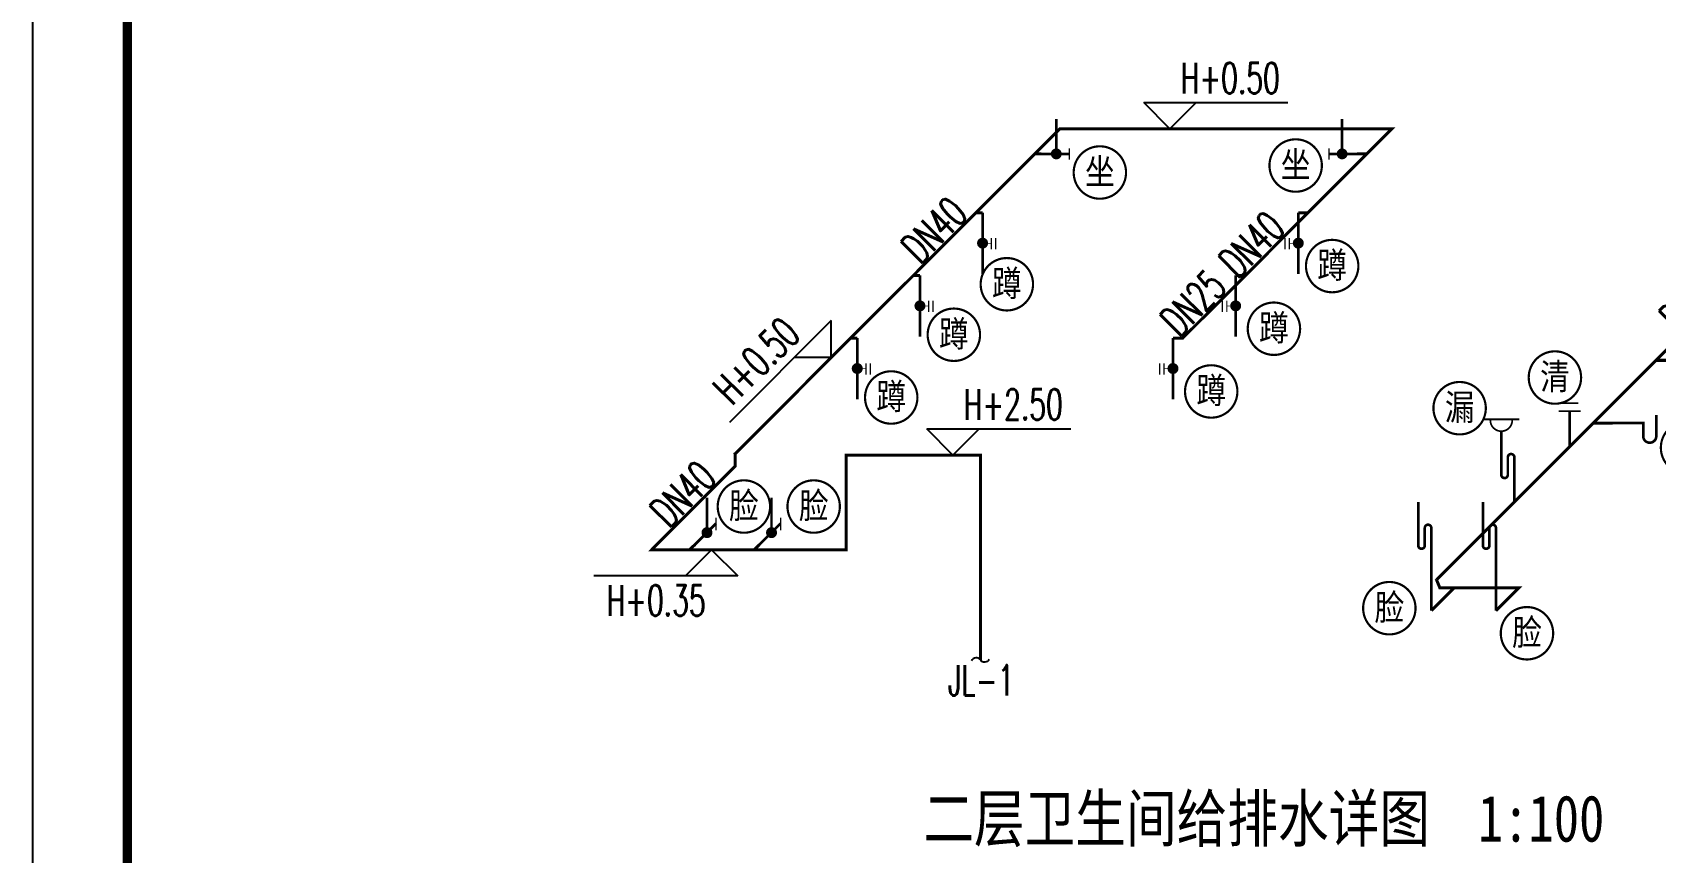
# Model space of a CAD drawing. Extents: x -4407041 to 173436, y -470270 to -29437.
# Drawn here: x -461864 to -419119, y -270985 to -249398 of the extents above; entities that cross this region are included whole.
import ezdxf
from ezdxf.enums import TextEntityAlignment as Align

# ---------------------------------------------------------------- set-up
doc = ezdxf.new("R2010")
doc.units = 0
doc.header["$LTSCALE"] = 1000
doc.header["$MEASUREMENT"] = 0
doc.linetypes.add('DASH', pattern=[0.35, 0.25, -0.1])
for name, color, linetype in [('DIM_SYMB', 3, 'Continuous'), ('DIM_污水', 3, 'Continuous'), ('DIM_给水', 3, 'Continuous'), ('EQUIP_污水', 7, 'Continuous'), ('EQUIP_给水', 7, 'Continuous'), ('PIPE-污水', 2, 'DASH'), ('PIPE-给水', 3, 'Continuous'), ('TEXT_污水', 7, 'Continuous'), ('TEXT_给水', 7, 'Continuous'), ('TWT_IDEN', 3, 'Continuous'), ('TWT_TEXT', 7, 'Continuous'), ('TWT_TITLE', 7, 'Continuous')]:
    doc.layers.add(name, color=color, linetype=linetype)
doc.styles.add('-宋体', font='', dxfattribs={"width": 0.8})
doc.styles.add('_TWT_DIM_ELE', font='SIMPLEX', dxfattribs={"width": 0.8, "height": 3.5, "bigfont": 'HZTXT'})
doc.styles.add('_TWT_PIPEDN', font='SIMPLEX', dxfattribs={"width": 0.8, "height": 3.5, "bigfont": 'HZTXT'})
doc.styles.add('HZ', font='rs.shx', dxfattribs={"width": 0.8, "bigfont": 'hztxt.shx'})
doc.styles.add('hztxt', font='SIMPLEX', dxfattribs={"width": 0.8, "height": 3.5, "bigfont": 'HZTXT'})
doc.styles.get('-宋体').set_extended_font_data('SimSun')

# ---------------------------------------------------------------- blocks, each defined once
blk = doc.blocks.new('$ATTACHMENT$00000125')
for points, const_width in [([(170, 0), (170, 400)], 30), ([(0, 0), (320, 0)], 30), ([(320, -65), (320, 65)], 15)]:
    blk.add_lwpolyline(points, dxfattribs=dict(const_width=const_width))
at = {"const_width": 62.5}
blk.add_lwpolyline([(139, 0, -1), (201, 0, -1)], format="xyb", close=True, dxfattribs=at)
at = {"style": 'HZ', "width": 0.7, "flags": 1}
for tag in ['UNIT', 'SPEC', 'WHAT']:
    blk.add_attdef(tag, (0, 0), '', height=0.001, dxfattribs=at)
blk = doc.blocks.new('$ATTACHMENT$00000132')
for points, const_width in [([(0, 0), (0, -700)], 30), ([(-150, -290), (-150, -420)], 15), ([(-100, -290), (-100, -420)], 15), ([(0, -350), (-100, -350)], 10)]:
    blk.add_lwpolyline(points, dxfattribs=dict(const_width=const_width))
at = {"const_width": 62.5}
blk.add_lwpolyline([(1, -380, -1), (1, -317, -1)], format="xyb", close=True, dxfattribs=at)
blk = doc.blocks.new('$ATTACHMENT$00000131')
for points, const_width in [([(0, 0), (0, -700)], 30), ([(0, -350), (100, -350)], 10), ([(100, -290), (100, -420)], 15), ([(150, -290), (150, -420)], 15)]:
    blk.add_lwpolyline(points, dxfattribs=dict(const_width=const_width))
at = {"const_width": 62.5}
blk.add_lwpolyline([(-1, -380, 1), (-1, -317, 1)], format="xyb", close=True, dxfattribs=at)
blk = doc.blocks.new('$ATTACHMENT$00000127')
for points, const_width in [([(137, 136), (137, 536)], 30), ([(0, 0), (241, 241)], 30), ([(241, 306), (241, 163)], 15)]:
    blk.add_lwpolyline(points, dxfattribs=dict(const_width=const_width))
at = {"const_width": 62.5}
blk.add_lwpolyline([(169, 136, -1), (106, 136, -1)], format="xyb", close=True, dxfattribs=at)
blk = doc.blocks.new('$TwtSys$00000132')
at = {"elevation": 0}
blk.add_lwpolyline([(7, -101, -0.575183), (0, 0, 0.604745), (-11, 101, 16.924828)], format="xyb", dxfattribs=at)
blk = doc.blocks.new('A$C46FC2687')
at = {"layer": 'PIPE-给水'}
for points in [[(5337, 6487), (5325, 6499), (5330, 6504)], [(5337, 6487), (5337, 6504), (5330, 6504)], [(9139, 6487), (9152, 6474), (9182, 6504)], [(9139, 6487), (9139, 6504), (9182, 6504)], [(6744, 4092), (6757, 4079), (6751, 4074)], [(6744, 4092), (6744, 4074), (6751, 4074)], [(1618, 2767), (1605, 2780), (1600, 2775)], [(1618, 2767), (1600, 2767), (1600, 2775)], [(1618, 2623), (1630, 2611), (1635, 2616)], [(1618, 2623), (1635, 2623), (1635, 2616)], [(2891, 2752), (2891, 2770), (2874, 2770)], [(2891, 2752), (2874, 2752), (2874, 2770)], [(4427, 2752), (4444, 2752), (4444, 2770)], [(4427, 2752), (4427, 2770), (4444, 2770)], [(663, 1669), (651, 1681), (621, 1651)], [(663, 1669), (663, 1651), (621, 1651)], [(2891, 1669), (2891, 1651), (2909, 1651)], [(2891, 1669), (2909, 1669), (2909, 1651)]]:
    blk.add_hatch(color=256, dxfattribs=at).paths.add_polyline_path(points)
at = {"layer": 'DIM_给水'}
for p, q in [((6598, 6487), (6298, 6787)), ((6298, 6787), (7948, 6787)), ((6598, 6487), (6898, 6787)), ((6385, 6487), (6898, 6487)), ((2720, 4293), (1553, 3127)), ((2720, 3869), (2720, 4293)), ((2827, 3977), (2508, 3657)), ((2720, 3869), (2295, 3869)), ((4113, 2752), (3813, 3052)), ((3813, 3052), (5463, 3052)), ((4113, 2752), (4413, 3052)), ((3822, 2752), (4413, 2752)), ((1349, 1669), (1049, 1369)), ((1605, 1669), (1049, 1669)), ((1349, 1669), (1649, 1369)), ((1649, 1369), (0, 1369))]:
    blk.add_line(p, q, dxfattribs=at)
at = {"layer": 'PIPE-给水', "const_width": 35}
for points in [[(5050, 6200), (5337, 6487)], [(5337, 6487), (9139, 6487)], [(9139, 6487), (8852, 6200)], [(4377, 5527), (5050, 6200)], [(5126, 6200), (5050, 6200)], [(8852, 6200), (8179, 5527)], [(8739, 6200), (8852, 6200)], [(3660, 4809), (4377, 5527)], [(4453, 5527), (4377, 5527)], [(8179, 5527), (7462, 4809)], [(8066, 5527), (8179, 5527)], [(2942, 4092), (3660, 4809)], [(3736, 4809), (3660, 4809)], [(7462, 4809), (6744, 4092)], [(7349, 4809), (7462, 4809)], [(1618, 2767), (2942, 4092)], [(3018, 4092), (2942, 4092)], [(6631, 4092), (6744, 4092)], [(663, 1669), (1618, 2623)], [(1618, 2623), (1618, 2767)], [(4427, 2752), (2891, 2752)], [(2891, 2752), (2891, 1669)], [(4427, 408), (4427, 2752)], [(1098, 1669), (663, 1669)], [(1159, 1729), (1098, 1669)], [(1838, 1669), (1098, 1669)], [(1898, 1729), (1838, 1669)], [(2891, 1669), (1838, 1669)]]:
    blk.add_lwpolyline(points, dxfattribs=at)
at = {"layer": 'TWT_IDEN', "const_width": 25}
for points in [[(8337, 6067, 1), (7737, 6067, 1)], [(6095, 5987, 1), (5495, 5987, 1)], [(8755, 4916, 1), (8155, 4916, 1)], [(5030, 4708, 1), (4430, 4708, 1)], [(8088, 4199, 1), (7488, 4199, 1)], [(4423, 4130, 1), (3823, 4130, 1)], [(3706, 3412, 1), (3106, 3412, 1)], [(7370, 3481, 1), (6770, 3481, 1)], [(2019, 2164, 1), (1419, 2164, 1)], [(2818, 2164, 1), (2218, 2164, 1)]]:
    blk.add_lwpolyline(points, format="xyb", close=True, dxfattribs=at)
at = {"layer": 'EQUIP_给水'}
for name, p in [('$ATTACHMENT$00000125', (5126, 6200)), ('$ATTACHMENT$00000131', (4453, 5527)), ('$ATTACHMENT$00000132', (8066, 5527)), ('$ATTACHMENT$00000131', (3736, 4809)), ('$ATTACHMENT$00000132', (7349, 4809)), ('$ATTACHMENT$00000131', (3018, 4092)), ('$ATTACHMENT$00000132', (6631, 4092)), ('$ATTACHMENT$00000127', (1159, 1729)), ('$ATTACHMENT$00000127', (1898, 1729))]:
    blk.add_blockref(name, p, dxfattribs=at)
at = {"layer": 'EQUIP_给水', "xscale": -1}
blk.add_blockref('$ATTACHMENT$00000125', (8739, 6200), dxfattribs=at)
at = {"layer": 'EQUIP_给水', "rotation": 90}
blk.add_blockref('$TwtSys$00000132', (4427, 408), dxfattribs=at)
at = {"layer": 'DIM_给水', "color": 7, "style": '_TWT_DIM_ELE', "width": 0.64}
for s, p in [('H+0.50', (6723, 6892)), ('H+2.50', (4238, 3157)), ('H+0.35', (149, 914))]:
    blk.add_text(s, height=350, dxfattribs=at).set_placement(p)
blk.add_text('H+0.50', height=350, rotation=45, dxfattribs=at).set_placement((1585, 3307))
at = {"layer": 'TEXT_给水', "style": '_TWT_PIPEDN', "width": 0.64}
for s, p in [('DN40', (3739, 4924)), ('DN40', (7376, 4759)), ('DN25', (6705, 4088)), ('DN40', (863, 1903))]:
    blk.add_text(s, height=350, rotation=45, dxfattribs=at).set_placement(p)
at = {"layer": 'TWT_IDEN', "color": 7, "style": 'hztxt'}
for s, width, p, p2 in [('坐', 1.68883, (5626, 5817), (5965, 5817)), ('坐', 1.68883, (7867, 5897), (8207, 5897)), ('蹲', 1.443182, (8285, 4746), (8625, 4746)), ('蹲', 1.443182, (4560, 4538), (4900, 4538)), ('蹲', 1.443182, (3954, 3960), (4293, 3960)), ('蹲', 1.443182, (7618, 4029), (7958, 4029)), ('蹲', 1.443182, (3236, 3243), (3576, 3243)), ('蹲', 1.443182, (6901, 3312), (7240, 3312)), ('脸', 1.345339, (1549, 1995), (1888, 1995)), ('脸', 1.345339, (2349, 1995), (2688, 1995))]:
    blk.add_text(s, height=339, dxfattribs=dict(at, width=width)).set_placement(p, p2, align=Align.FIT)
at = {"layer": 'TWT_TEXT', "style": 'hztxt', "width": 0.64}
blk.add_text('JL-1', height=350, dxfattribs=at).set_placement((4057, 0))
blk = doc.blocks.new('$TwtSys$00000426')
for points, const_width in [([(-125, 407), (125, 407)], 20), ([(-100, 500), (100, 500)], 20), ([(0, 407), (0, 0)], 30)]:
    blk.add_lwpolyline(points, dxfattribs=dict(const_width=const_width))
at = {"style": 'HZ', "width": 0.7, "flags": 1}
for tag in ['UNIT', 'SPEC', 'WHAT']:
    blk.add_attdef(tag, (0, 0), '', height=0.001, dxfattribs=at)
blk = doc.blocks.new('$ATTACHMENT$00000053')
at = {"const_width": 30}
blk.add_lwpolyline([(0, 0), (0, 946, 1), (-75, 946), (-75, 746, -1), (-150, 746), (-150, 1244)], format="xyb", dxfattribs=at)
blk = doc.blocks.new('$ATTACHMENT$00000196')
blk.add_line((53, 944), (-347, 944))
for points, const_width in [([(-25, 944, -1.067664), (-275, 944)], 20), ([(0, 0), (0, 512, 1), (-75, 512), (-75, 312, -1), (-150, 312), (-150, 810)], 30)]:
    blk.add_lwpolyline(points, format="xyb", dxfattribs=dict(const_width=const_width))
at = {"style": 'HZ', "flags": 1}
for tag in ['WHAT', 'SPEC', 'UNIT']:
    blk.add_attdef(tag, (-150, 810), '', height=0.001, dxfattribs=at)
blk = doc.blocks.new('$ATTACHMENT$00000059')
at = {"const_width": 30}
blk.add_lwpolyline([(0, 0), (-350, 0), (-350, -150, -1), (-500, -150), (-500, 92)], format="xyb", dxfattribs=at)
blk = doc.blocks.new('$ATTACHMENT$00000065')
at = {"const_width": 30}
blk.add_lwpolyline([(0, 0), (-400, 0), (-400, 500)], dxfattribs=at)
blk = doc.blocks.new('A$C4F9107DA')
at = {"layer": 'PIPE-污水'}
for points in [[(5056, 5048), (5050, 5064), (5053, 5066)], [(5056, 5048), (5056, 5066), (5053, 5066)], [(4923, 4993), (4911, 5005), (4913, 5008)], [(4923, 4993), (4916, 5009), (4913, 5008)], [(8338, 4973), (8326, 4985), (8328, 4988)], [(8338, 4973), (8331, 4989), (8328, 4988)], [(853, 923), (840, 935), (832, 927)], [(853, 923), (836, 916), (832, 927)], [(891, 831), (874, 824), (879, 813)], [(891, 831), (891, 813), (879, 813)], [(1793, 831), (1793, 848), (1835, 848)], [(1793, 831), (1805, 818), (1835, 848)]]:
    blk.add_hatch(color=256, dxfattribs=at).paths.add_polyline_path(points)
at = {"layer": 'DIM_污水'}
for p, q in [((8945, 5048), (8645, 5348)), ((8645, 5348), (10294, 5348)), ((8945, 5048), (9245, 5348)), ((8628, 5048), (9245, 5048))]:
    blk.add_line(p, q, dxfattribs=at)
at = {"layer": 'PIPE-污水', "const_width": 35}
for points in [[(4923, 4993), (5056, 5048)], [(8520, 5048), (5056, 5048)], [(8338, 4973), (8520, 5048)], [(8520, 5048), (9392, 5048)], [(4083, 4153), (4756, 4826)], [(4756, 4826), (4923, 4993)], [(5101, 4826), (4756, 4826)], [(7519, 4153), (8338, 4973)], [(8188, 4826), (7968, 4826)], [(3366, 3436), (4083, 4153)], [(4304, 4153), (4083, 4153)], [(6996, 3630), (7519, 4153)], [(7346, 4153), (7519, 4153)], [(6473, 3107), (6996, 3630)], [(6823, 3630), (6996, 3630)], [(2648, 2718), (3366, 3436)], [(3587, 3436), (3366, 3436)], [(5659, 2294), (6473, 3107)], [(6300, 3107), (6473, 3107)], [(2377, 2447), (2648, 2718)], [(2869, 2718), (2648, 2718)], [(1744, 1814), (2377, 2447)], [(853, 923), (1744, 1814)], [(853, 923), (891, 831)], [(1053, 831), (793, 571)], [(891, 831), (1053, 831)], [(1053, 831), (1793, 831)], [(1793, 831), (1533, 571)]]:
    blk.add_lwpolyline(points, dxfattribs=at)
at = {"layer": 'TWT_IDEN', "const_width": 25}
for points in [[(7777, 5598, 1), (7177, 5598, 1)], [(5014, 5413, 1), (4414, 5413, 1)], [(7113, 4692, 1), (6513, 4692, 1)], [(6504, 4006, 1), (5904, 4006, 1)], [(5411, 3796, 1), (4811, 3796, 1)], [(5991, 3447, 1), (5391, 3447, 1)], [(2508, 3239, 1), (1908, 3239, 1)], [(4739, 3154, 1), (4139, 3154, 1)], [(1417, 2888, 1), (817, 2888, 1)], [(4021, 2436, 1), (3421, 2436, 1)], [(6470, 2224, 1), (5870, 2224, 1)], [(612, 599, 1), (12, 599, 1)], [(2188, 312, 1), (1588, 312, 1)]]:
    blk.add_lwpolyline(points, format="xyb", close=True, dxfattribs=at)
at = {"layer": 'EQUIP_污水', "xscale": -1}
for name, p in [('$ATTACHMENT$00000065', (5101, 4826)), ('$ATTACHMENT$00000059', (4304, 4153)), ('$ATTACHMENT$00000059', (3587, 3436)), ('$ATTACHMENT$00000059', (2869, 2718))]:
    blk.add_blockref(name, p, dxfattribs=at)
at = {"layer": 'EQUIP_污水'}
for name, p in [('$ATTACHMENT$00000065', (7968, 4826)), ('$ATTACHMENT$00000059', (7346, 4153)), ('$ATTACHMENT$00000059', (6823, 3630)), ('$ATTACHMENT$00000059', (6300, 3107)), ('$TwtSys$00000426', (2377, 2447)), ('$TwtSys$00000426', (5659, 2294)), ('$ATTACHMENT$00000196', (1744, 1814)), ('$ATTACHMENT$00000053', (793, 571)), ('$ATTACHMENT$00000053', (1533, 571))]:
    blk.add_blockref(name, p, dxfattribs=at)
at = {"layer": 'DIM_污水', "color": 7, "style": '_TWT_DIM_ELE'}
for s, width, p in [('埋深', 0.8, (8980, 5453)), ('1.0', 0.64, (9540, 5453)), ('米', 0.8, (10031, 5453))]:
    blk.add_text(s, height=350, dxfattribs=dict(at, width=width)).set_placement(p)
at = {"layer": 'TEXT_污水', "style": '_TWT_PIPEDN', "width": 0.64}
for p in [(5822, 5073), (8528, 4673)]:
    blk.add_text('DN150', height=350, dxfattribs=at).set_placement(p)
for p in [(3623, 3728), (7330, 3434)]:
    blk.add_text('DN150', height=350, rotation=45, dxfattribs=at).set_placement(p)
at = {"layer": 'TWT_IDEN', "color": 7, "style": 'hztxt'}
for s, width, p, p2 in [('坐', 1.68883, (7307, 5429), (7647, 5429)), ('坐', 1.68883, (4545, 5243), (4884, 5243)), ('蹲', 1.443182, (6644, 4522), (6983, 4522)), ('蹲', 1.443182, (6035, 3836), (6374, 3836)), ('蹲', 1.443182, (4941, 3626), (5281, 3626)), ('蹲', 1.443182, (5522, 3277), (5861, 3277)), ('清', 1.556373, (2039, 3069), (2378, 3069)), ('蹲', 1.443182, (4269, 2984), (4609, 2984)), ('漏', 1.556373, (948, 2719), (1287, 2719)), ('蹲', 1.443182, (3552, 2267), (3891, 2267)), ('清', 1.556373, (6000, 2055), (6340, 2055)), ('脸', 1.345339, (143, 429), (482, 429)), ('脸', 1.345339, (1719, 143), (2058, 143))]:
    blk.add_text(s, height=339, dxfattribs=dict(at, width=width)).set_placement(p, p2, align=Align.FIT)

msp = doc.modelspace()

# ---------------------------------------------------------------- linework, layer by layer
at = {"layer": 'TWT_TITLE'}
msp.add_lwpolyline([(-461864, -292186.9), (-313364, -292186.9), (-313364, -81936.9), (-461864, -81936.9)], close=True, dxfattribs=at)
at = {"layer": 'TWT_TITLE', "const_width": 250}
msp.add_lwpolyline([(-459364, -289686.9), (-315864, -289686.9), (-315864, -88186.9), (-459364, -88186.9)], close=True, dxfattribs=at)

# ---------------------------------------------------------------- block references
at = {"xscale": 2.3, "yscale": 2.3, "zscale": 2.3}
for name, p in [('A$C46FC2687', (-447081.8, -266854)), ('A$C4F9107DA', (-426847.5, -265930.6))]:
    msp.add_blockref(name, p, dxfattribs=at)

# ---------------------------------------------------------------- texts
at = {"layer": 'DIM_SYMB', "color": 7, "style": '-宋体', "width": 0.8}
for s, p in [('二层卫生间给排水详图', (-438403.4, -270698.1)), ('1:100', (-423795.2, -270698.1))]:
    msp.add_text(s, height=1222.78, dxfattribs=at).set_placement(p)

doc.saveas('drawing.dxf')
